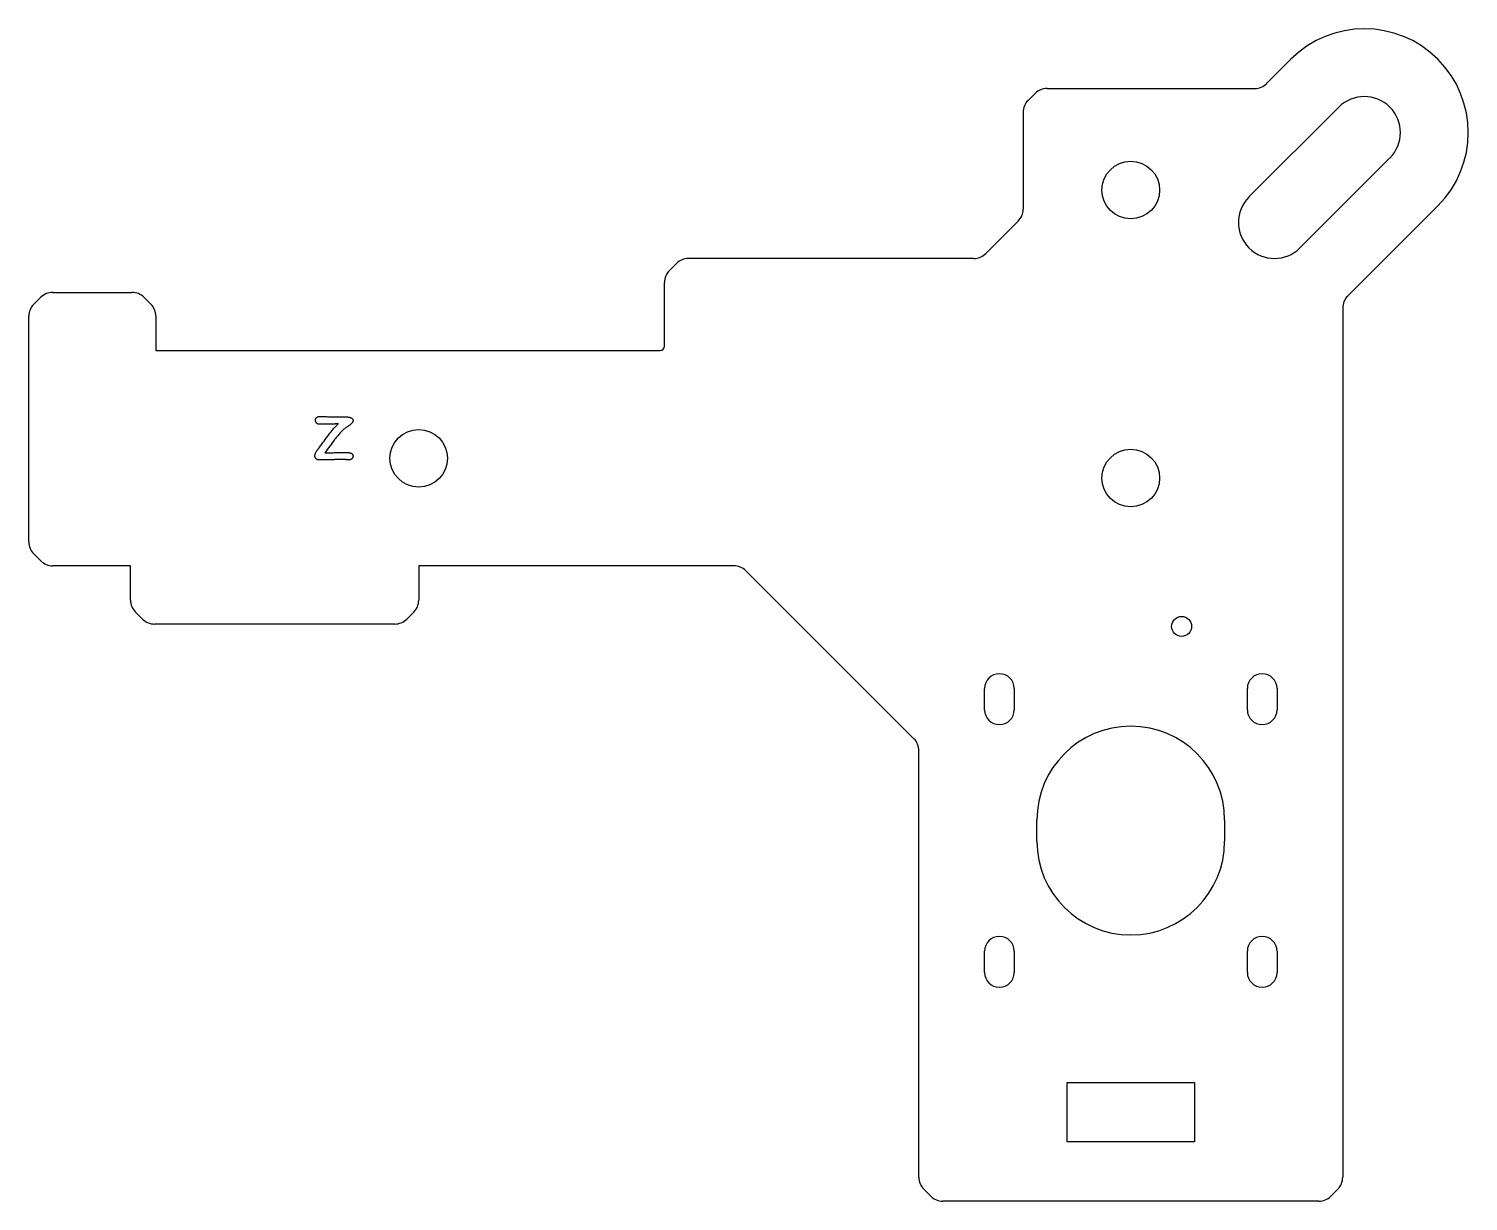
# Model space of a CAD drawing. Header units: millimetres. Extents: x -130 to 40, y -66 to 73.
import ezdxf

# ---------------------------------------------------------------- set-up
doc = ezdxf.new("R2010")
doc.units = ezdxf.units.MM

msp = doc.modelspace()

# ---------------------------------------------------------------- linework, layer by layer
at = {"color": 7, "linetype": 'Continuous', "lineweight": 25}
for p, q in [((18.89, 69.12), (16.03, 66.26)), ((-11.29, 65.09), (-12.11, 64.26)), ((-9.87, 65.67), (14.62, 65.67)), ((-12.7, 62.85), (-12.7, 51.43)), ((24.55, 63.47), (13.94, 52.86)), ((19.96, 46.85), (30.56, 57.46)), ((25.61, 41.19), (36.22, 51.8)), ((-13.29, 50.02), (-17.11, 46.19)), ((-53.59, 45.02), (-54.41, 44.19)), ((-18.53, 45.6), (-52.17, 45.6)), ((-55, 35.23), (-55, 42.78)), ((-128.59, 41.02), (-129.41, 40.19)), ((-127.17, 41.6), (-117.83, 41.6)), ((-115.59, 40.19), (-116.41, 41.02)), ((25.59, 41.17), (25.61, 41.19)), ((25, 39.75), (25, -62.85)), ((-130, 12.15), (-130, 38.78)), ((-115, 38.78), (-115, 34.73)), ((-115, 34.73), (-55.5, 34.73)), ((-94.23, 26.05), (-95.52, 26.05)), ((-94.2, 26.9), (-92.71, 26.9)), ((-95.07, 22.66), (-95.08, 22.64)), ((-129.41, 10.74), (-128.59, 9.91)), ((-118, 9.32), (-127.17, 9.32)), ((-118, 5.27), (-118, 9.32)), ((-46.83, 9.32), (-84, 9.32)), ((-84, 9.32), (-84, 5.27)), ((-45.41, 8.74), (-25.59, -11.09)), ((-117.41, 3.86), (-116.59, 3.03)), ((-85.41, 3.03), (-84.59, 3.86)), ((-86.83, 2.44), (-115.17, 2.44)), ((-17.25, -7.67), (-17.25, -5.17)), ((-13.75, -5.17), (-13.75, -7.67)), ((13.75, -7.67), (13.75, -5.17)), ((17.25, -5.17), (17.25, -7.67)), ((-25, -62.85), (-25, -12.5)), ((-11.07, -23.18), (-11.07, -20.68)), ((11.07, -20.68), (11.07, -23.18)), ((-17.25, -38.67), (-17.25, -36.17)), ((-13.75, -36.17), (-13.75, -38.67)), ((13.75, -38.67), (13.75, -36.17)), ((17.25, -36.17), (17.25, -38.67)), ((-7.5, -58.67), (-7.5, -51.67)), ((-7.5, -51.67), (7.5, -51.67)), ((7.5, -51.67), (7.5, -58.67)), ((7.5, -58.67), (-7.5, -58.67)), ((-24.41, -64.26), (-23.59, -65.09)), ((23.59, -65.09), (24.41, -64.26)), ((22.17, -65.67), (-22.17, -65.67))]:
    msp.add_line(p, q, dxfattribs=at)
for centre, radius in [((0, 53.67), 3.4), ((-84, 22.02), 3.4), ((0, 19.68), 3.4), ((6, 2.17), 1.18)]:
    msp.add_circle(centre, radius, dxfattribs=at)
for centre, radius, start, end in [((27.56, 60.46), 12.25, 315, 135), ((14.62, 67.67), 2, 270, 315), ((-9.87, 63.67), 2, 90, 135), ((27.56, 60.46), 4.25, 315, 135), ((-10.7, 62.85), 2, 135, 180), ((16.95, 49.85), 4.25, 135, 315), ((-14.7, 51.43), 2, 315, 0), ((-18.53, 47.6), 2, 270, 315), ((-53, 42.78), 2, 135, 180), ((-52.17, 43.6), 2, 90, 135), ((-127.17, 39.6), 2, 90, 135), ((-117.83, 39.6), 2, 45, 90), ((27, 39.75), 2, 134.8508, 180), ((-128, 38.78), 2, 135, 180), ((-117, 38.78), 2, 0, 45), ((-55.5, 35.23), 0.5, 270, 0), ((-128, 12.15), 2, 180, 225), ((-127.17, 11.32), 2, 225, 270), ((-46.83, 7.33), 2, 45, 90), ((-116, 5.27), 2, 180, 225), ((-86, 5.27), 2, 315, 0), ((-115.17, 4.45), 2, 225, 270), ((-86.83, 4.45), 2, 270, 315), ((-15.5, -5.17), 1.75, 0, 180), ((15.5, -5.17), 1.75, 0, 180), ((-15.5, -7.67), 1.75, 180, 0), ((15.5, -7.67), 1.75, 180, 0), ((0, -20.68), 11.07, 0, 180), ((-27, -12.5), 2, 0, 45), ((0, -23.18), 11.07, 180, 0), ((-15.5, -36.17), 1.75, 0, 180), ((15.5, -36.17), 1.75, 0, 180), ((-15.5, -38.67), 1.75, 180, 0), ((15.5, -38.67), 1.75, 180, 0), ((-23, -62.85), 2, 180, 225), ((23, -62.85), 2, 315, 0), ((-22.17, -63.67), 2, 225, 270), ((22.17, -63.67), 2, 270, 315)]:
    msp.add_arc(centre, radius, start, end, dxfattribs=at)
for points, knots in [([(-96.19, 26.5), (-96.19, 26.53), (-96.19, 26.6), (-96.15, 26.7), (-96.1, 26.79), (-96.03, 26.85), (-95.93, 26.9), (-95.82, 26.94), (-95.68, 26.96), (-95.59, 26.96), (-95.53, 26.96)], [0, 0, 0, 0, 0.119794, 0.228571, 0.33248, 0.43852, 0.553719, 0.683519, 0.830967, 1, 1, 1, 1]), ([(-96.04, 26.15), (-96.07, 26.18), (-96.11, 26.22), (-96.16, 26.3), (-96.19, 26.4), (-96.19, 26.46), (-96.19, 26.5)], [0, 0, 0, 0, 0.243618, 0.484927, 0.731955, 1, 1, 1, 1]), ([(-95.73, 26.04), (-95.76, 26.04), (-95.81, 26.04), (-95.9, 26.06), (-95.98, 26.1), (-96.02, 26.14), (-96.04, 26.15)], [0, 0, 0, 0, 0.2623555, 0.5092198, 0.7530104, 1, 1, 1, 1]), ([(-95.52, 26.05), (-95.54, 26.05), (-95.57, 26.05), (-95.62, 26.04), (-95.68, 26.04), (-95.71, 26.04), (-95.73, 26.04)], [0, 0, 0, 0, 0.208256, 0.502356, 0.791744, 1, 1, 1, 1]), ([(-95.53, 26.96), (-95.49, 26.96), (-95.4, 26.96), (-95.25, 26.96), (-95.07, 26.95), (-94.87, 26.93), (-94.67, 26.92), (-94.49, 26.91), (-94.34, 26.9), (-94.24, 26.9), (-94.2, 26.9)], [0, 0, 0, 0, 0.093962, 0.208231, 0.343569, 0.499278, 0.655709, 0.791047, 0.906038, 1, 1, 1, 1]), ([(-94.64, 24.76), (-94.59, 24.83), (-94.49, 24.96), (-94.34, 25.15), (-94.19, 25.34), (-94.04, 25.51), (-93.9, 25.67), (-93.76, 25.82), (-93.62, 25.96), (-93.52, 26.05), (-93.48, 26.1)], [0, 0, 0, 0, 0.142853, 0.280333, 0.413337, 0.540725, 0.662958, 0.780082, 0.892145, 1, 1, 1, 1]), ([(-93.48, 26.1), (-93.52, 26.1), (-93.59, 26.09), (-93.71, 26.08), (-93.81, 26.07), (-93.91, 26.06), (-94, 26.06), (-94.09, 26.05), (-94.16, 26.05), (-94.21, 26.05), (-94.23, 26.05)], [0, 0, 0, 0, 0.159188, 0.309311, 0.449124, 0.578731, 0.698135, 0.80854, 0.908718, 1, 1, 1, 1]), ([(-92.61, 25.62), (-92.66, 25.58), (-92.76, 25.51), (-92.91, 25.38), (-93.06, 25.23), (-93.22, 25.06), (-93.39, 24.88), (-93.56, 24.67), (-93.74, 24.45), (-93.86, 24.3), (-93.92, 24.22)], [0, 0, 0, 0, 0.0933539, 0.1954695, 0.3063065, 0.4260283, 0.5555092, 0.6944953, 0.8423684, 1, 1, 1, 1]), ([(-92.71, 26.9), (-92.67, 26.9), (-92.6, 26.9), (-92.49, 26.9), (-92.39, 26.89), (-92.29, 26.88), (-92.2, 26.86), (-92.13, 26.84), (-92.05, 26.82), (-91.99, 26.8), (-91.93, 26.77), (-91.88, 26.74), (-91.84, 26.7), (-91.81, 26.67), (-91.78, 26.62), (-91.76, 26.58), (-91.75, 26.53), (-91.75, 26.49), (-91.75, 26.48)], [0, 0, 0, 0, 0.100612, 0.19465, 0.283028, 0.364287, 0.440285, 0.510265, 0.574449, 0.633425, 0.688082, 0.738585, 0.784575, 0.828701, 0.870914, 0.913061, 0.955811, 1, 1, 1, 1]), ([(-92.18, 25.91), (-92.21, 25.89), (-92.27, 25.84), (-92.38, 25.78), (-92.49, 25.7), (-92.57, 25.65), (-92.61, 25.62)], [0, 0, 0, 0, 0.213843, 0.451729, 0.714105, 1, 1, 1, 1]), ([(-91.75, 26.48), (-91.75, 26.45), (-91.75, 26.41), (-91.77, 26.34), (-91.81, 26.27), (-91.85, 26.19), (-91.92, 26.12), (-91.99, 26.05), (-92.08, 25.98), (-92.14, 25.93), (-92.18, 25.91)], [0, 0, 0, 0, 0.092924, 0.189359, 0.294802, 0.409686, 0.536266, 0.676256, 0.830679, 1, 1, 1, 1]), ([(-95.69, 23.33), (-95.52, 23.57), (-95.17, 24.05), (-94.82, 24.53), (-94.64, 24.76)], [0, 0, 0, 0, 0.500059, 1, 1, 1, 1]), ([(-93.92, 24.22), (-94.11, 23.96), (-94.49, 23.44), (-94.88, 22.92), (-95.07, 22.66)], [0, 0, 0, 0, 0.4998, 1, 1, 1, 1]), ([(-96.25, 22.28), (-96.25, 22.32), (-96.24, 22.41), (-96.2, 22.54), (-96.14, 22.69), (-96.08, 22.79), (-96.05, 22.84)], [0, 0, 0, 0, 0.206438, 0.438082, 0.701862, 1, 1, 1, 1]), ([(-96.1, 21.95), (-96.12, 21.97), (-96.17, 22.01), (-96.22, 22.09), (-96.25, 22.18), (-96.25, 22.24), (-96.25, 22.28)], [0, 0, 0, 0, 0.245827, 0.485614, 0.732951, 1, 1, 1, 1]), ([(-96.05, 22.84), (-96.05, 22.85), (-96.03, 22.87), (-96, 22.91), (-95.97, 22.96), (-95.93, 23.02), (-95.88, 23.08), (-95.82, 23.16), (-95.76, 23.24), (-95.72, 23.3), (-95.69, 23.33)], [0, 0, 0, 0, 0.058155, 0.135122, 0.231332, 0.347694, 0.482949, 0.636172, 0.80863, 1, 1, 1, 1]), ([(-95.08, 22.64), (-95.06, 22.64), (-95, 22.64), (-94.91, 22.65), (-94.8, 22.65), (-94.67, 22.65), (-94.51, 22.66), (-94.34, 22.66), (-94.14, 22.67), (-94, 22.68), (-93.93, 22.68)], [0, 0, 0, 0, 0.061132, 0.140676, 0.237838, 0.354245, 0.488249, 0.640686, 0.810694, 1, 1, 1, 1]), ([(-93.93, 22.68), (-93.87, 22.68), (-93.76, 22.68), (-93.59, 22.69), (-93.44, 22.69), (-93.29, 22.7), (-93.15, 22.7), (-93.02, 22.7), (-92.9, 22.7), (-92.82, 22.7), (-92.79, 22.7)], [0, 0, 0, 0, 0.153037, 0.298473, 0.435412, 0.563904, 0.684772, 0.798021, 0.90282, 1, 1, 1, 1]), ([(-92.79, 22.7), (-92.75, 22.7), (-92.68, 22.7), (-92.58, 22.7), (-92.48, 22.7), (-92.4, 22.7), (-92.32, 22.69), (-92.26, 22.68), (-92.2, 22.68), (-92.17, 22.67), (-92.15, 22.67)], [0, 0, 0, 0, 0.175784, 0.33793, 0.484987, 0.616959, 0.733884, 0.837471, 0.925997, 1, 1, 1, 1]), ([(-92.15, 22.67), (-92.12, 22.66), (-92.06, 22.65), (-91.98, 22.62), (-91.91, 22.58), (-91.85, 22.53), (-91.81, 22.48), (-91.78, 22.42), (-91.75, 22.36), (-91.75, 22.31), (-91.75, 22.29)], [0, 0, 0, 0, 0.159349, 0.301869, 0.431654, 0.550538, 0.662975, 0.772075, 0.883537, 1, 1, 1, 1]), ([(-91.75, 22.29), (-91.75, 22.26), (-91.75, 22.19), (-91.78, 22.1), (-91.82, 22.01), (-91.87, 21.97), (-91.9, 21.95)], [0, 0, 0, 0, 0.2660888, 0.5096167, 0.7489312, 1, 1, 1, 1]), ([(-95.75, 21.84), (-95.79, 21.84), (-95.85, 21.84), (-95.94, 21.86), (-96.03, 21.9), (-96.08, 21.93), (-96.1, 21.95)], [0, 0, 0, 0, 0.271531, 0.524979, 0.76444, 1, 1, 1, 1]), ([(-92.79, 21.86), (-92.83, 21.86), (-92.92, 21.86), (-93.07, 21.86), (-93.23, 21.86), (-93.41, 21.86), (-93.6, 21.86), (-93.81, 21.86), (-94.04, 21.85), (-94.27, 21.85), (-94.51, 21.85), (-94.73, 21.85), (-94.94, 21.84), (-95.13, 21.84), (-95.31, 21.84), (-95.47, 21.84), (-95.62, 21.84), (-95.71, 21.84), (-95.75, 21.84)], [0, 0, 0, 0, 0.04424, 0.093687, 0.148338, 0.208193, 0.273256, 0.343849, 0.41932, 0.5, 0.58068, 0.656151, 0.726744, 0.791807, 0.851662, 0.906313, 0.95576, 1, 1, 1, 1]), ([(-92.22, 21.84), (-92.24, 21.84), (-92.28, 21.84), (-92.35, 21.84), (-92.42, 21.85), (-92.51, 21.85), (-92.59, 21.86), (-92.67, 21.86), (-92.73, 21.86), (-92.77, 21.86), (-92.79, 21.86)], [0, 0, 0, 0, 0.0939438, 0.2084164, 0.3435044, 0.5008526, 0.6564956, 0.7915836, 0.9060562, 1, 1, 1, 1]), ([(-91.9, 21.95), (-91.92, 21.93), (-91.97, 21.9), (-92.05, 21.86), (-92.13, 21.84), (-92.19, 21.84), (-92.22, 21.84)], [0, 0, 0, 0, 0.243364, 0.485319, 0.736064, 1, 1, 1, 1])]:
    msp.add_open_spline(points, degree=3, knots=knots, dxfattribs=at)

doc.saveas('drawing.dxf')
